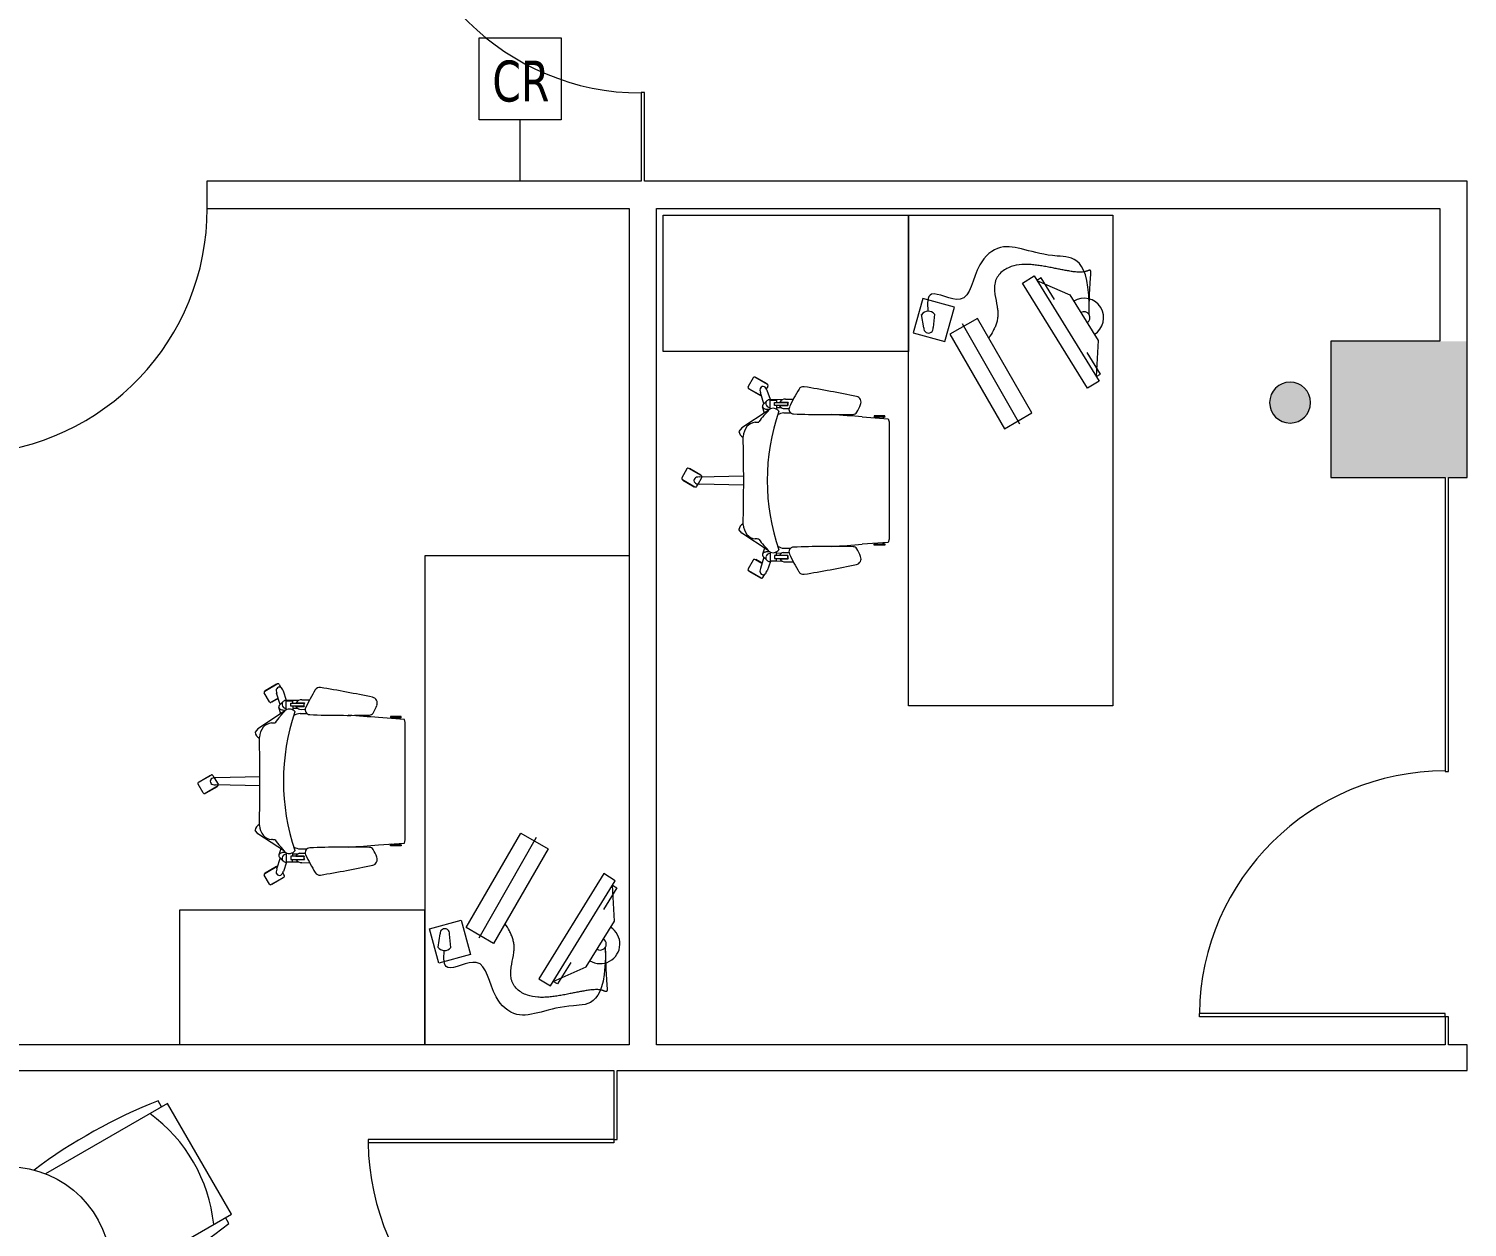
# Model space of a CAD drawing. Header units: inches. Extents: x -674 to 803, y -349 to 915.
# Drawn here: x 330.7 to 541.8, y 511.9 to 687.7 of the extents above; entities that cross this region are included whole.
import ezdxf

# ---------------------------------------------------------------- set-up
doc = ezdxf.new("R2010")
doc.units = ezdxf.units.IN
doc.header["$MEASUREMENT"] = 0
for name, color, linetype, lineweight in [('A-ANNO-NOTE', 131, 'Continuous', 13), ('A-COLS', 52, 'Continuous', 9), ('A-DOOR', 31, 'Continuous', 13), ('A-WALL', 113, 'Continuous', 13), ('A-WALL-PATT', 111, 'Continuous', 13), ('I-FURN', 30, 'Continuous', 9), ('I-WALL', 2, 'Continuous', 9)]:
    doc.layers.add(name, color=color, linetype=linetype, lineweight=lineweight)
doc.styles.add('Tahoma_3', font='tahoma.ttf', dxfattribs={"width": 0.85, "height": 6})

# ---------------------------------------------------------------- blocks, each defined once
blk = doc.blocks.new('Round Column - 06_ Diameter-1701335-New Construction - Tel_Data_Elec Plan')
at = {"layer": 'A-COLS'}
blk.add_hatch(color=55, dxfattribs=at).paths.add_polyline_path([(0, -3), (1.15, -2.77), (2.12, -2.12), (2.77, -1.15), (3, 0), (2.77, 1.15), (2.12, 2.12), (1.15, 2.77), (0, 3), (-1.15, 2.77), (-2.12, 2.12), (-2.77, 1.15), (-3, 0), (-2.77, -1.15), (-2.12, -2.12), (-1.15, -2.77)], flags=0)
at = {"layer": 'A-COLS', "color": 7, "lineweight": 20}
for start, end in [(90, 180), (360, 90), (180, 360)]:
    blk.add_arc((0, 0), 3, start, end, dxfattribs=at)
blk = doc.blocks.new('Single-Glass - No Frame - 36_ x 96_-1619181-New Construction - Tel_Data_Elec Plan')
at = {"layer": 'A-DOOR', "color": 7, "lineweight": 20}
for p, q in [((17.5, 0.25), (17.5, 36.31)), ((18, 36.31), (17.5, 36.31)), ((18, 0.25), (18, 36.31)), ((18, 0.25), (17.5, 0.25))]:
    blk.add_line(p, q, dxfattribs=at)
at = {"layer": 'A-DOOR', "lineweight": 9}
blk.add_arc((18, 0.25), 36.07, 90.7943, 180, dxfattribs=at)
blk = doc.blocks.new('Table _ Chairs - Seats 2 - 2-6 Diameter-571324-New Construction - Tel_Data_Elec Plan')
at = {"layer": 'I-FURN'}
for p, q in [((-9.37, 32.37), (-9.37, 11.71)), ((9.38, 32.37), (-9.37, 32.37)), ((9.38, 11.71), (9.38, 32.37)), ((-9.37, 31.37), (-10.37, 31.37)), ((10.38, 31.37), (9.38, 31.37)), ((14.83, -2.25), (28.84, -17.44)), ((15.06, -30.16), (1.05, -14.96)), ((28.9, -16.03), (28.16, -16.71)), ((28.84, -17.44), (15.06, -30.16)), ((14.38, -29.42), (13.64, -30.1))]:
    blk.add_line(p, q, dxfattribs=at)
blk.add_circle((0, 0), 15, dxfattribs=at)
for centre, radius, start, end in [((66.41, 19.75), 77.66, 171.3911, 186.8305), ((0, 8.4), 22.97, 65.9148, 114.0852), ((-66.41, 19.75), 77.66, 353.1695, 8.6089), ((-35.43, -59.54), 77.66, 34.072, 49.5115), ((62.21, 30.5), 77.66, 215.8504, 231.2899), ((5.7, -6.18), 22.97, 288.5958, 336.7661)]:
    blk.add_arc(centre, radius, start, end, dxfattribs=at)
blk = doc.blocks.new('Single-Flush - 36_ x 84_-1515574-New Construction - Tel_Data_Elec Plan')
at = {"layer": 'A-DOOR', "color": 7, "lineweight": 20}
for p, q in [((16.25, 2), (16.25, 38.02)), ((18, 38.02), (16.25, 38.02)), ((18, 2), (18, 38.02)), ((18, 2), (16.25, 2))]:
    blk.add_line(p, q, dxfattribs=at)
at = {"layer": 'A-DOOR', "lineweight": 9}
blk.add_arc((18, 2), 36.07, 92.7812, 180, dxfattribs=at)
blk = doc.blocks.new('Office Desk Groups - Office Desk 3-1704209-New Construction - Tel_Data_Elec Plan')
at = {"layer": 'I-FURN'}
for p, q in [((-36, 0), (-36, 30)), ((-36, 30), (36, 30)), ((36, 30), (36, 0)), ((-27.08, 18.43), (-11.65, 27.96)), ((-24.3, 23.68), (-17.59, 27.82)), ((-17.59, 27.82), (-12.31, 27.55)), ((-12.69, 28.17), (-15.87, 26.21)), ((-12.31, 27.55), (-12.69, 28.17)), ((-11.65, 27.96), (-10.6, 26.26)), ((-10.6, 26.26), (-26.03, 16.73)), ((-26.42, 18.84), (-24.3, 23.68)), ((-23.63, 21.42), (-26.8, 19.46)), ((-26.8, 19.46), (-26.42, 18.84)), ((-26.03, 16.73), (-27.08, 18.43)), ((-7, 18.11), (-20.86, 10.1)), ((-4.67, 14.07), (-7, 18.11)), ((-5.33, 16.35), (-20.07, 7.94)), ((-18.53, 6.07), (-4.67, 14.07)), ((-20.86, 10.1), (-18.53, 6.07)), ((-22.48, 6.72), (-23.75, 2.08)), ((-17.45, 5.34), (-22.48, 6.72)), ((-18.72, 0.7), (-17.45, 5.34)), ((-21.46, 3.8), (-19.5, 3.62)), ((-19.46, 2.22), (-21.4, 1.92)), ((-36, -36), (-36, 0)), ((-36, 0), (-16, 0)), ((36, 0), (-36, 0)), ((-23.75, 2.08), (-18.72, 0.7)), ((-16, 0), (-16, -36)), ((-6.56, -3.46), (-6.56, -5.03)), ((-6.41, -3.46), (-6.56, -3.46)), ((-6.41, -5.03), (-6.41, -3.46)), ((-6.4, -6.79), (-6.13, -3)), ((-6.13, -3), (-5.67, -2.87)), ((-5.67, -2.87), (11.55, -2.87)), ((11.55, -2.87), (12.01, -3)), ((12.01, -3), (12.28, -6.79)), ((12.28, -5.03), (12.28, -3.46)), ((12.28, -3.46), (12.44, -3.46)), ((12.44, -3.46), (12.44, -5.03)), ((-6.56, -5.03), (-6.41, -5.03)), ((12.44, -5.03), (12.28, -5.03)), ((-9.01, -18.07), (-8.99, -16.92)), ((-8.91, -18.55), (-8.94, -20.36)), ((-8.57, -18.91), (-8.56, -17.65)), ((-8.53, -19.67), (-8.53, -17.7)), ((-8.07, -17.73), (-8.07, -19.67)), ((-8.04, -18.93), (-8.06, -17.7)), ((-7.74, -18.63), (-7.75, -19.39)), ((-7.63, -18.4), (-7.61, -18.07)), ((-7.61, -18.07), (-7.62, -17.56)), ((-6.98, -18.3), (-6.99, -17.3)), ((12.86, -18.3), (12.87, -17.3)), ((13.49, -18.07), (13.5, -17.56)), ((13.5, -18.4), (13.49, -18.07)), ((13.61, -18.63), (13.62, -19.39)), ((13.91, -18.93), (13.93, -17.7)), ((13.95, -17.73), (13.95, -19.67)), ((14.4, -19.67), (14.4, -17.7)), ((14.44, -18.91), (14.44, -17.65)), ((14.78, -18.55), (14.81, -20.36)), ((14.88, -18.07), (14.87, -16.92)), ((-11.16, -20.71), (-12.22, -22.54)), ((-11.24, -20.77), (-12.2, -22.44)), ((-11.2, -20.79), (-11.24, -20.77)), ((-10.51, -20.85), (-10.88, -20.63)), ((-8.94, -20.28), (-10.29, -20.75)), ((-8.87, -19.4), (-8.53, -19.4)), ((-8.86, -20.33), (-8.87, -19.4)), ((-7.56, -20.33), (-8.86, -20.33)), ((-8.16, -21.4), (-8.77, -20.78)), ((-8.07, -19.67), (-8.53, -19.67)), ((-8.07, -19.39), (-7.53, -19.39)), ((-7.34, -20.57), (-7.32, -20.61)), ((-7.32, -20.61), (-4.77, -24.49)), ((13.2, -20.61), (10.65, -24.49)), ((13.22, -20.57), (13.2, -20.61)), ((13.95, -19.39), (13.41, -19.39)), ((13.44, -20.33), (14.73, -20.33)), ((13.95, -19.67), (14.4, -19.67)), ((14.03, -21.4), (14.64, -20.78)), ((14.74, -19.4), (14.4, -19.4)), ((14.73, -20.33), (14.74, -19.4)), ((14.81, -20.28), (16.17, -20.75)), ((17.15, -21.38), (16.69, -21.11)), ((-12.2, -22.44), (-12.17, -22.46)), ((-12.14, -22.82), (-10.85, -23.56)), ((-10.58, -23.49), (-9.52, -21.65)), ((-10.5, -23.43), (-9.53, -21.75)), ((-8.31, -21.25), (-9.97, -21.75)), ((-9.53, -21.75), (-9.57, -21.73)), ((-6.97, -21.15), (-7.88, -21.44)), ((12.84, -21.15), (13.75, -21.44)), ((14.19, -21.25), (15.84, -21.75)), ((15.11, -21.53), (14.53, -22.54)), ((15.08, -21.51), (14.54, -22.44)), ((14.54, -22.44), (14.58, -22.46)), ((14.6, -22.82), (15.89, -23.56)), ((16.16, -23.49), (17.22, -21.65)), ((16.25, -23.43), (17.21, -21.75)), ((17.21, -21.75), (17.18, -21.73)), ((-10.53, -23.41), (-10.5, -23.43)), ((-4.77, -24.49), (-4.26, -24.91)), ((2.28, -24.2), (2.42, -30.74)), ((3.6, -24.2), (3.46, -30.74)), ((10.65, -24.49), (10.13, -24.91)), ((16.21, -23.41), (16.25, -23.43)), ((2.22, -30.42), (1.16, -32.26)), ((2.13, -30.49), (1.17, -32.16)), ((2.17, -30.51), (2.13, -30.49)), ((3.45, -30.9), (2.49, -30.35)), ((2.79, -33.2), (3.85, -31.37)), ((2.87, -33.14), (3.84, -31.47)), ((3.78, -31.09), (3.45, -30.9)), ((3.84, -31.47), (3.8, -31.45)), ((1.17, -32.16), (1.2, -32.18)), ((1.23, -32.53), (2.52, -33.28)), ((2.84, -33.12), (2.87, -33.14)), ((-16, -36), (-36, -36))]:
    blk.add_line(p, q, dxfattribs=at)
for centre, radius, start, end in [((-20.94, 25.75), 2.88, 31.6963, 211.6963), ((-20.94, 25.75), 0.885, 31.6963, 211.6963), ((-20.73, 2.88), 1.17, 128.486, 235.1753), ((-19.4, 2.93), 0.703, 265.6338, 98.0275), ((-5.85, -3.28), 0.589, 197.5488, 234.8938), ((11.72, -3.28), 0.589, 305.1062, 342.4512), ((-5.85, -5.21), 0.589, 134.4881, 162.4512), ((11.72, -5.21), 0.589, 17.5488, 45.5119), ((163.02, -43.86), 176.17, 168.1379, 170.6784), ((-8.54, -7.83), 0.859, 67.1573, 167.8576), ((-12.14, -16.39), 10.15, 60.0767, 67.2087), ((-7.38, -8.13), 0.615, 1.1809, 60.0767), ((-162.31, -11.32), 155.58, 357.9527, 1.1809), ((258.68, -28.75), 265.99, 175.2633, 176.2298), ((-252.8, -28.75), 265.99, 3.7702, 4.7367), ((168.19, -11.32), 155.58, 178.8191, 182.0473), ((13.26, -8.13), 0.615, 119.9233, 178.8191), ((18.01, -16.39), 10.15, 112.7913, 119.9233), ((14.42, -7.83), 0.859, 11.5789, 112.8427), ((-157.15, -43.86), 176.17, 9.3216, 11.8593), ((-10.08, -15.44), 0.749, 170.9769, 238.4268), ((4.23, 7.95), 28.17, 238.5433, 244.6019), ((-7.54, -16.85), 0.711, 244.5158, 357.9527), ((13.42, -16.85), 0.711, 182.0473, 295.4842), ((1.64, 7.95), 28.17, 295.3981, 301.4503), ((15.95, -15.44), 0.749, 301.3338, 9.0231), ((-8.12, -18.14), 0.887, 175.1633, 239.8143), ((-8.27, -17.21), 0.533, 236.2491, 293.0328), ((-8.27, -17.27), 0.5, 238.5326, 292.9427), ((-8.55, -18.11), 0.971, 302.0505, 342.3775), ((-5.15, -18.21), 1.84, 182.7113, 213.401), ((11.03, -18.21), 1.84, 326.599, 357.2887), ((14.43, -18.11), 0.971, 197.6225, 237.9495), ((14.14, -17.21), 0.533, 246.9672, 303.7509), ((14.14, -17.27), 0.5, 247.0573, 301.4674), ((14, -18.14), 0.887, 300.1857, 4.8367), ((-10.98, -20.81), 0.2, 60.112, 150), ((-10.31, -21.41), 0.583, 123.6493, 153.9089), ((-9.79, -22.2), 1.53, 109.2073, 123.5876), ((-8.34, -20.37), 0.593, 179.0883, 275.9781), ((-8.42, -20.31), 0.657, 282.0358, 358.6793), ((-8.44, -20.75), 0.922, 323.5318, 350.3393), ((-6.62, -19.89), 1.04, 126.1361, 211.8602), ((-8.76, -20.66), 1.25, 349.0811, 13.6231), ((-10.83, -25.13), 5.75, 42.5052, 54.6291), ((2.94, 10.67), 31.42, 251.1164, 288.8836), ((16.71, -25.13), 5.75, 125.3709, 137.4948), ((12.49, -19.89), 1.04, 328.1398, 53.8639), ((14.63, -20.66), 1.25, 166.3769, 190.9189), ((14.31, -20.75), 0.922, 189.6607, 216.4682), ((14.29, -20.31), 0.657, 181.3207, 257.9642), ((14.22, -20.37), 0.593, 264.0219, 0.9117), ((15.66, -22.2), 1.53, 56.4886, 70.7927), ((16.19, -21.41), 0.583, 26.0911, 56.5503), ((-12.04, -22.64), 0.2, 150, 240.168), ((-10.43, -21.35), 0.445, 153.9362, 242.1792), ((-10.37, -21.23), 0.583, 242.1792, 272.5752), ((-10.41, -20.28), 1.53, 272.498, 286.7927), ((-9.69, -21.55), 0.2, 330.1295, 344.8673), ((-7.98, -21.13), 0.323, 235.5284, 330.3379), ((-2.8, -17.21), 5.54, 226.82, 238.9813), ((-20.88, -22.9), 15.26, 1.4313, 3.5527), ((-3.38, -22.1), 2.29, 190.6082, 225.4023), ((9.26, -22.1), 2.29, 314.5977, 349.3918), ((26.76, -22.9), 15.26, 176.4473, 178.5687), ((8.67, -17.21), 5.54, 301.0187, 313.18), ((13.85, -21.13), 0.323, 209.6621, 304.4716), ((14.7, -22.64), 0.2, 150, 240.1121), ((16.29, -20.28), 1.53, 253.2073, 267.502), ((16.25, -21.23), 0.583, 267.4248, 297.8208), ((16.31, -21.35), 0.445, 297.8208, 26.0638), ((17.05, -21.55), 0.2, 329.7906, 60), ((-10.75, -23.39), 0.2, 240, 330), ((-3.26, -21.43), 2.87, 232.9914, 264.295), ((-4.41, -23.8), 1.12, 277.9248, 334.3781), ((2.94, -269.32), 245.12, 88.4848, 91.5152), ((10.28, -23.8), 1.12, 205.6219, 262.0752), ((9.13, -21.43), 2.87, 275.705, 307.0086), ((15.99, -23.39), 0.2, 240, 330), ((2.39, -30.52), 0.2, 84.765, 150.1534), ((2.39, -30.52), 0.2, 60.1393, 84.765), ((3.94, -30.71), 1.53, 181.2073, 195.5495), ((3.03, -30.97), 0.583, 195.5495, 225.746), ((2.94, -31.06), 0.445, 225.7229, 314.2771), ((2.84, -30.97), 0.583, 314.254, 344.4505), ((1.93, -30.71), 1.53, 344.4505, 358.7927), ((3.68, -31.27), 0.2, 330, 60.1357), ((1.33, -32.36), 0.2, 150, 240), ((2.62, -33.1), 0.2, 239.8643, 330)]:
    blk.add_arc(centre, radius, start, end, dxfattribs=at)
for points, knots in [([(-21.43, 26.49), (-30.11, 26.7), (-29.36, 19.53), (-32.64, 14.29), (-28.66, 9.55), (-21.77, 8.98), (-25.67, 2.68), (-23.02, 2.75), (-21.9, 2.85)], [0, 0, 0, 0, 4.203758, 11.310205, 15.301003, 21.109862, 25.639067, 29.008441, 29.008441, 29.008441, 29.008441]), ([(-21.43, 26.49), (-21.7, 26.49), (-22.24, 26.5), (-23.05, 26.52), (-23.85, 26.55), (-24.52, 26.57), (-25.06, 26.6), (-25.47, 26.62), (-25.87, 26.65), (-26.2, 26.67), (-26.47, 26.68), (-26.67, 26.7), (-26.88, 26.71), (-27.08, 26.73), (-27.25, 26.74), (-27.38, 26.74), (-27.48, 26.74), (-27.58, 26.74), (-27.67, 26.74), (-27.74, 26.74), (-27.79, 26.74), (-27.83, 26.73), (-27.86, 26.71), (-27.87, 26.7), (-27.89, 26.69), (-27.91, 26.66), (-27.92, 26.63), (-27.93, 26.61), (-27.93, 26.6), (-27.93, 26.57), (-27.92, 26.54), (-27.91, 26.5), (-27.88, 26.44), (-27.86, 26.37), (-27.83, 26.29), (-27.8, 26.21), (-27.77, 26.13), (-27.75, 26.05), (-27.72, 25.97), (-27.7, 25.86), (-27.66, 25.66), (-27.63, 25.38), (-27.63, 25.03), (-27.65, 24.69), (-27.68, 24.35), (-27.74, 23.9), (-27.84, 23.33), (-27.96, 22.66), (-28.09, 21.99), (-28.23, 21.28), (-28.38, 20.54), (-28.52, 19.76), (-28.64, 18.98), (-28.73, 18.19), (-28.78, 17.4), (-28.75, 16.34), (-28.56, 15.26), (-28.12, 14.24), (-27.6, 13.53), (-27.02, 13.07), (-26.5, 12.81), (-25.94, 12.64), (-25.21, 12.58), (-24.04, 12.7), (-22.99, 12.95), (-22, 13.09), (-21.48, 13.12), (-21.07, 13.1), (-20.66, 13.04), (-20.16, 12.92), (-19.58, 12.7), (-18.84, 12.33), (-18.31, 12.01), (-17.96, 11.78)], [0, 0, 0, 0, 0.067284, 0.134569, 0.201853, 0.269138, 0.30278, 0.336422, 0.370065, 0.403707, 0.420528, 0.437349, 0.45417, 0.470991, 0.487812, 0.496223, 0.504633, 0.513044, 0.521455, 0.52566, 0.529865, 0.53407, 0.536173, 0.537224, 0.538276, 0.541842, 0.545408, 0.546299, 0.547191, 0.548974, 0.55254, 0.556106, 0.559673, 0.566805, 0.573937, 0.581069, 0.588202, 0.595334, 0.602466, 0.609598, 0.623863, 0.652392, 0.680921, 0.70945, 0.737979, 0.766508, 0.823567, 0.880625, 0.937683, 0.994741, 1.060748, 1.126755, 1.192761, 1.258768, 1.324774, 1.390781, 1.522794, 1.595685, 1.668576, 1.741467, 1.777913, 1.814358, 1.887249, 1.96014, 2.105922, 2.157559, 2.209196, 2.235015, 2.260833, 2.312471, 2.364108, 2.415745, 2.519019, 2.519019, 2.519019, 2.519019])]:
    blk.add_open_spline(points, degree=3, knots=knots, dxfattribs=at)
blk = doc.blocks.new('Office Desk Groups - Office Desk 3-V24-New Construction - Tel_Data_Elec Plan')
at = {"layer": 'I-FURN'}
for p, q in [((-16, 36), (-35.75, 36)), ((-16, 0), (-16, 36)), ((2.22, 30.42), (1.16, 32.26)), ((1.17, 32.16), (1.2, 32.18)), ((2.13, 30.49), (1.17, 32.16)), ((1.23, 32.53), (2.52, 33.28)), ((2.79, 33.2), (3.85, 31.37)), ((2.84, 33.12), (2.87, 33.14)), ((2.87, 33.14), (3.84, 31.47)), ((2.17, 30.51), (2.13, 30.49)), ((2.28, 24.2), (2.42, 30.74)), ((3.45, 30.9), (2.49, 30.35)), ((3.78, 31.09), (3.45, 30.9)), ((3.6, 24.2), (3.46, 30.74)), ((3.84, 31.47), (3.8, 31.45)), ((-12.14, 22.82), (-10.85, 23.56)), ((-10.58, 23.49), (-9.52, 21.65)), ((-10.53, 23.41), (-10.5, 23.43)), ((-10.5, 23.43), (-9.53, 21.75)), ((-7.32, 20.61), (-4.77, 24.49)), ((-4.77, 24.49), (-4.26, 24.91)), ((10.65, 24.49), (10.13, 24.91)), ((13.2, 20.61), (10.65, 24.49)), ((14.6, 22.82), (15.89, 23.56)), ((16.16, 23.49), (17.22, 21.65)), ((16.21, 23.41), (16.25, 23.43)), ((16.25, 23.43), (17.21, 21.75)), ((-11.16, 20.71), (-12.22, 22.54)), ((-12.2, 22.44), (-12.17, 22.46)), ((-11.24, 20.77), (-12.2, 22.44)), ((-8.31, 21.25), (-9.97, 21.75)), ((-9.53, 21.75), (-9.57, 21.73)), ((-8.16, 21.4), (-8.77, 20.78)), ((-6.97, 21.15), (-7.88, 21.44)), ((12.84, 21.15), (13.75, 21.44)), ((14.03, 21.4), (14.64, 20.78)), ((14.19, 21.25), (15.84, 21.75)), ((15.11, 21.53), (14.53, 22.54)), ((14.54, 22.44), (14.58, 22.46)), ((15.08, 21.51), (14.54, 22.44)), ((17.15, 21.38), (16.69, 21.11)), ((17.21, 21.75), (17.18, 21.73)), ((-11.2, 20.79), (-11.24, 20.77)), ((-10.51, 20.85), (-10.88, 20.63)), ((-8.94, 20.28), (-10.29, 20.75)), ((-8.91, 18.55), (-8.94, 20.36)), ((-8.86, 20.33), (-8.87, 19.4)), ((-8.87, 19.4), (-8.53, 19.4)), ((-7.56, 20.33), (-8.86, 20.33)), ((-8.53, 19.67), (-8.53, 17.7)), ((-8.07, 19.67), (-8.53, 19.67)), ((-8.07, 17.73), (-8.07, 19.67)), ((-8.07, 19.39), (-7.53, 19.39)), ((-7.74, 18.63), (-7.75, 19.39)), ((-7.34, 20.57), (-7.32, 20.61)), ((13.22, 20.57), (13.2, 20.61)), ((13.95, 19.39), (13.41, 19.39)), ((13.44, 20.33), (14.73, 20.33)), ((13.61, 18.63), (13.62, 19.39)), ((13.95, 19.67), (14.4, 19.67)), ((13.95, 17.73), (13.95, 19.67)), ((14.4, 19.67), (14.4, 17.7)), ((14.74, 19.4), (14.4, 19.4)), ((14.73, 20.33), (14.74, 19.4)), ((14.78, 18.55), (14.81, 20.36)), ((14.81, 20.28), (16.17, 20.75)), ((-9.01, 18.07), (-8.99, 16.92)), ((-8.57, 18.91), (-8.56, 17.65)), ((-8.04, 18.93), (-8.06, 17.7)), ((-7.63, 18.4), (-7.61, 18.07)), ((-7.61, 18.07), (-7.62, 17.56)), ((-6.98, 18.3), (-6.99, 17.3)), ((12.86, 18.3), (12.87, 17.3)), ((13.5, 18.4), (13.49, 18.07)), ((13.49, 18.07), (13.5, 17.56)), ((13.91, 18.93), (13.93, 17.7)), ((14.44, 18.91), (14.44, 17.65)), ((14.88, 18.07), (14.87, 16.92)), ((-6.4, 6.79), (-6.13, 3)), ((12.01, 3), (12.28, 6.79)), ((-6.56, 5.03), (-6.41, 5.03)), ((-6.56, 3.46), (-6.56, 5.03)), ((-6.41, 5.03), (-6.41, 3.46)), ((12.28, 5.03), (12.28, 3.46)), ((12.44, 5.03), (12.28, 5.03)), ((12.44, 3.46), (12.44, 5.03)), ((-6.41, 3.46), (-6.56, 3.46)), ((-6.13, 3), (-5.67, 2.87)), ((-5.67, 2.87), (11.55, 2.87)), ((11.55, 2.87), (12.01, 3)), ((12.28, 3.46), (12.44, 3.46)), ((-35.75, 0), (-16, 0)), ((36, 0), (-35.75, 0)), ((-23.75, -2.08), (-18.72, -0.7)), ((-22.48, -6.72), (-23.75, -2.08)), ((-19.46, -2.22), (-21.4, -1.92)), ((-18.72, -0.7), (-17.45, -5.34)), ((36, -30), (36, 0)), ((-21.46, -3.8), (-19.5, -3.62)), ((-17.45, -5.34), (-22.48, -6.72)), ((-20.86, -10.1), (-18.53, -6.07)), ((-18.53, -6.07), (-4.67, -14.07)), ((-5.33, -16.35), (-20.07, -7.94)), ((-7, -18.11), (-20.86, -10.1)), ((-4.67, -14.07), (-7, -18.11)), ((-26.03, -16.73), (-27.08, -18.43)), ((-10.6, -26.26), (-26.03, -16.73)), ((-27.08, -18.43), (-11.65, -27.96)), ((-26.8, -19.46), (-26.42, -18.84)), ((-26.42, -18.84), (-24.3, -23.68)), ((-23.63, -21.42), (-26.8, -19.46)), ((-24.3, -23.68), (-17.59, -27.82)), ((-12.69, -28.17), (-15.87, -26.21)), ((-11.65, -27.96), (-10.6, -26.26)), ((-17.59, -27.82), (-12.31, -27.55)), ((-12.31, -27.55), (-12.69, -28.17))]:
    blk.add_line(p, q, dxfattribs=at)
for centre, radius, start, end in [((1.33, 32.36), 0.2, 120, 210), ((2.62, 33.1), 0.2, 30, 120.1357), ((2.39, 30.52), 0.2, 209.8466, 275.235), ((2.39, 30.52), 0.2, 275.235, 299.8607), ((3.94, 30.71), 1.53, 164.4505, 178.7927), ((3.03, 30.97), 0.583, 134.254, 164.4505), ((2.94, 31.06), 0.445, 45.7229, 134.2771), ((2.84, 30.97), 0.583, 15.5495, 45.746), ((1.93, 30.71), 1.53, 1.2073, 15.5495), ((3.68, 31.27), 0.2, 299.8643, 30), ((-10.75, 23.39), 0.2, 30, 120), ((-3.38, 22.1), 2.29, 134.5977, 169.3918), ((-3.26, 21.43), 2.87, 95.705, 127.0086), ((-4.41, 23.8), 1.12, 25.6219, 82.0752), ((2.94, 269.32), 245.12, 268.4848, 271.5152), ((10.28, 23.8), 1.12, 97.9248, 154.3781), ((9.13, 21.43), 2.87, 52.9914, 84.295), ((9.26, 22.1), 2.29, 10.6082, 45.4023), ((15.99, 23.39), 0.2, 30, 120), ((-12.04, 22.64), 0.2, 119.832, 210), ((-10.43, 21.35), 0.445, 117.8208, 206.0638), ((-10.31, 21.41), 0.583, 206.0911, 236.3507), ((-10.37, 21.23), 0.583, 87.4248, 117.8208), ((-10.41, 20.28), 1.53, 73.2073, 87.502), ((-9.69, 21.55), 0.2, 15.1327, 29.8705), ((-7.98, 21.13), 0.323, 29.6621, 124.4716), ((-8.44, 20.75), 0.922, 9.6607, 36.4682), ((-10.83, 25.13), 5.75, 305.3709, 317.4948), ((-2.8, 17.21), 5.54, 121.0187, 133.18), ((-20.88, 22.9), 15.26, 356.4473, 358.5687), ((26.76, 22.9), 15.26, 181.4313, 183.5527), ((8.67, 17.21), 5.54, 46.82, 58.9813), ((16.71, 25.13), 5.75, 222.5052, 234.6291), ((14.31, 20.75), 0.922, 143.5318, 170.3393), ((13.85, 21.13), 0.323, 55.5284, 150.3379), ((14.7, 22.64), 0.2, 119.8879, 210), ((16.29, 20.28), 1.53, 92.498, 106.7927), ((16.25, 21.23), 0.583, 62.1792, 92.5752), ((16.19, 21.41), 0.583, 303.4497, 333.9089), ((16.31, 21.35), 0.445, 333.9362, 62.1792), ((17.05, 21.55), 0.2, 300, 30.2094), ((-10.98, 20.81), 0.2, 210, 299.888), ((-9.79, 22.2), 1.53, 236.4124, 250.7927), ((-8.34, 20.37), 0.593, 84.0219, 180.9117), ((-8.42, 20.31), 0.657, 1.3207, 77.9642), ((-6.62, 19.89), 1.04, 148.1398, 233.8639), ((-8.76, 20.66), 1.25, 346.3769, 10.9189), ((2.94, -10.67), 31.42, 71.1164, 108.8836), ((-5.15, 18.21), 1.84, 146.599, 177.2887), ((11.03, 18.21), 1.84, 2.7113, 33.401), ((12.49, 19.89), 1.04, 306.1361, 31.8602), ((14.63, 20.66), 1.25, 169.0811, 193.6231), ((14.29, 20.31), 0.657, 102.0358, 178.6793), ((14.22, 20.37), 0.593, 359.0883, 95.9781), ((15.66, 22.2), 1.53, 289.2073, 303.5114), ((4.23, -7.95), 28.17, 115.3981, 121.4567), ((-8.12, 18.14), 0.887, 120.1857, 184.8367), ((-8.27, 17.21), 0.533, 66.9672, 123.7509), ((-8.27, 17.27), 0.5, 67.0573, 121.4674), ((-8.55, 18.11), 0.971, 17.6225, 57.9495), ((-7.54, 16.85), 0.711, 2.0473, 115.4842), ((13.42, 16.85), 0.711, 64.5158, 177.9527), ((14.43, 18.11), 0.971, 122.0505, 162.3775), ((1.64, -7.95), 28.17, 58.5497, 64.6019), ((14.14, 17.21), 0.533, 56.2491, 113.0328), ((14.14, 17.27), 0.5, 58.5326, 112.9427), ((14, 18.14), 0.887, 355.1633, 59.8143), ((-10.08, 15.44), 0.749, 121.5732, 189.0231), ((163.02, 43.86), 176.17, 189.3216, 191.8621), ((-162.31, 11.32), 155.58, 358.8191, 2.0473), ((168.19, 11.32), 155.58, 177.9527, 181.1809), ((-157.15, 43.86), 176.17, 348.1407, 350.6784), ((15.95, 15.44), 0.749, 350.9769, 58.6662), ((258.68, 28.75), 265.99, 183.7702, 184.7367), ((-252.8, 28.75), 265.99, 355.2633, 356.2298), ((-8.54, 7.83), 0.859, 192.1424, 292.8427), ((-12.14, 16.39), 10.15, 292.7913, 299.9233), ((-7.38, 8.13), 0.615, 299.9233, 358.8191), ((13.26, 8.13), 0.615, 181.1809, 240.0767), ((18.01, 16.39), 10.15, 240.0767, 247.2087), ((14.42, 7.83), 0.859, 247.1573, 348.4211), ((-5.85, 5.21), 0.589, 197.5488, 225.5119), ((11.72, 5.21), 0.589, 314.4881, 342.4512), ((-5.85, 3.28), 0.589, 125.1062, 162.4512), ((11.72, 3.28), 0.589, 17.5488, 54.8938), ((-20.73, -2.88), 1.17, 124.8247, 231.514), ((-19.4, -2.93), 0.703, 261.9725, 94.3662), ((-20.94, -25.75), 2.88, 148.3037, 328.3037), ((-20.94, -25.75), 0.885, 148.3037, 328.3037)]:
    blk.add_arc(centre, radius, start, end, dxfattribs=at)
for points, knots in [([(-21.43, -26.49), (-30.11, -26.7), (-29.36, -19.53), (-32.64, -14.29), (-28.66, -9.55), (-21.77, -8.98), (-25.67, -2.68), (-23.02, -2.75), (-21.9, -2.85)], [0, 0, 0, 0, 4.203758, 11.310205, 15.301003, 21.109862, 25.639067, 29.008441, 29.008441, 29.008441, 29.008441]), ([(-21.43, -26.49), (-21.7, -26.49), (-22.24, -26.5), (-23.05, -26.52), (-23.85, -26.55), (-24.52, -26.57), (-25.06, -26.6), (-25.47, -26.62), (-25.87, -26.65), (-26.2, -26.67), (-26.47, -26.68), (-26.67, -26.7), (-26.88, -26.71), (-27.08, -26.73), (-27.25, -26.74), (-27.38, -26.74), (-27.48, -26.74), (-27.58, -26.74), (-27.67, -26.74), (-27.74, -26.74), (-27.79, -26.74), (-27.83, -26.73), (-27.86, -26.71), (-27.87, -26.7), (-27.89, -26.69), (-27.91, -26.66), (-27.92, -26.63), (-27.93, -26.61), (-27.93, -26.6), (-27.93, -26.57), (-27.92, -26.54), (-27.91, -26.5), (-27.88, -26.44), (-27.86, -26.37), (-27.83, -26.29), (-27.8, -26.21), (-27.77, -26.13), (-27.75, -26.05), (-27.72, -25.97), (-27.7, -25.86), (-27.66, -25.66), (-27.63, -25.38), (-27.63, -25.03), (-27.65, -24.69), (-27.68, -24.35), (-27.74, -23.9), (-27.84, -23.33), (-27.96, -22.66), (-28.09, -21.99), (-28.23, -21.28), (-28.38, -20.54), (-28.52, -19.76), (-28.64, -18.98), (-28.73, -18.19), (-28.78, -17.4), (-28.75, -16.34), (-28.56, -15.26), (-28.12, -14.24), (-27.6, -13.53), (-27.02, -13.07), (-26.5, -12.81), (-25.94, -12.64), (-25.21, -12.58), (-24.04, -12.7), (-22.99, -12.95), (-22, -13.09), (-21.48, -13.12), (-21.07, -13.1), (-20.66, -13.04), (-20.16, -12.92), (-19.58, -12.7), (-18.84, -12.33), (-18.31, -12.01), (-17.96, -11.78)], [0, 0, 0, 0, 0.067284, 0.134569, 0.201853, 0.269138, 0.30278, 0.336422, 0.370065, 0.403707, 0.420528, 0.437349, 0.45417, 0.470991, 0.487812, 0.496223, 0.504633, 0.513044, 0.521455, 0.52566, 0.529865, 0.53407, 0.536173, 0.537224, 0.538276, 0.541842, 0.545408, 0.546299, 0.547191, 0.548974, 0.55254, 0.556106, 0.559673, 0.566805, 0.573937, 0.581069, 0.588202, 0.595334, 0.602466, 0.609598, 0.623863, 0.652392, 0.680921, 0.70945, 0.737979, 0.766508, 0.823567, 0.880625, 0.937683, 0.994741, 1.060748, 1.126755, 1.192761, 1.258768, 1.324774, 1.390781, 1.522794, 1.595685, 1.668576, 1.741467, 1.777913, 1.814358, 1.887249, 1.96014, 2.105922, 2.157559, 2.209196, 2.235015, 2.260833, 2.312471, 2.364108, 2.415745, 2.519019, 2.519019, 2.519019, 2.519019])]:
    blk.add_open_spline(points, degree=3, knots=knots, dxfattribs=at)
blk = doc.blocks.new('Single-Glass - No Frame - 36_ x 96_-1618446-New Construction - Tel_Data_Elec Plan')
at = {"layer": 'A-DOOR', "color": 7, "lineweight": 20}
for p, q in [((17.5, -0.25), (17.5, -36.31)), ((18, -0.25), (17.5, -0.25)), ((18, -0.25), (18, -36.31)), ((18, -36.31), (17.5, -36.31))]:
    blk.add_line(p, q, dxfattribs=at)
at = {"layer": 'A-DOOR', "lineweight": 9}
blk.add_arc((18, -0.25), 36.07, 180, 269.2057, dxfattribs=at)

msp = doc.modelspace()

# ---------------------------------------------------------------- hatches: boundary and pattern name
at = {"layer": 'A-WALL-PATT'}
msp.add_hatch(color=8, dxfattribs=at).paths.add_polyline_path([(538.54, 621.9), (541.79, 621.9), (541.79, 641.9), (521.79, 641.9), (521.79, 621.9)], flags=0)

# ---------------------------------------------------------------- linework, layer by layer
at = {"layer": 'A-ANNO-NOTE', "lineweight": 20}
for p, q in [((396.78, 686.4), (408.78, 686.4)), ((396.78, 674.4), (396.78, 686.4)), ((408.78, 686.4), (408.78, 674.4)), ((408.78, 674.4), (396.78, 674.4)), ((402.78, 665.4), (402.78, 674.4))]:
    msp.add_line(p, q, dxfattribs=at)
at = {"layer": 'A-WALL', "color": 7, "lineweight": 20}
for p, q in [((420.54, 665.4), (356.79, 665.4)), ((356.79, 665.4), (356.79, 661.4)), ((541.79, 665.4), (421.04, 665.4)), ((541.79, 621.9), (541.79, 665.4)), ((356.79, 661.4), (418.79, 661.4)), ((418.79, 661.4), (418.79, 538.65)), ((422.79, 661.4), (537.79, 661.4)), ((422.79, 538.65), (422.79, 661.4)), ((537.79, 661.4), (537.79, 641.9)), ((537.79, 641.9), (521.79, 641.9)), ((521.79, 641.9), (521.79, 621.9)), ((521.79, 621.9), (538.54, 621.9)), ((539.04, 621.9), (541.79, 621.9)), ((418.79, 538.65), (303.79, 538.65)), ((538.54, 538.65), (422.79, 538.65)), ((541.79, 538.65), (539.04, 538.65)), ((541.79, 534.9), (541.79, 538.65)), ((303.79, 534.9), (416.54, 534.9)), ((417.04, 534.9), (541.79, 534.9))]:
    msp.add_line(p, q, dxfattribs=at)
at = {"layer": 'I-WALL', "color": 7, "lineweight": 20}
for p, q in [((421.04, 678.4), (420.54, 678.4)), ((420.54, 678.4), (420.54, 665.4)), ((421.04, 665.4), (421.04, 678.4)), ((538.54, 621.9), (538.54, 578.78)), ((539.04, 578.78), (539.04, 621.9)), ((538.54, 578.78), (539.04, 578.78)), ((538.54, 542.78), (538.54, 538.65)), ((539.04, 542.78), (538.54, 542.78)), ((539.04, 538.65), (539.04, 542.78)), ((416.54, 534.9), (416.54, 524.78)), ((417.04, 524.78), (417.04, 534.9)), ((416.54, 524.78), (417.04, 524.78))]:
    msp.add_line(p, q, dxfattribs=at)

# ---------------------------------------------------------------- block references
at = {"layer": 'A-COLS'}
msp.add_blockref('Round Column - 06_ Diameter-1701335-New Construction - Tel_Data_Elec Plan', (515.79, 632.9), dxfattribs=at)
at = {"layer": 'A-DOOR'}
for name, p, rotation in [('Single-Glass - No Frame - 36_ x 96_-1619181-New Construction - Tel_Data_Elec Plan', (420.79, 696.4), 89.99999999999991), ('Single-Flush - 36_ x 84_-1515574-New Construction - Tel_Data_Elec Plan', (338.79, 663.4), 180), ('Single-Glass - No Frame - 36_ x 96_-1618446-New Construction - Tel_Data_Elec Plan', (538.79, 560.78), 269.9999999999999), ('Single-Glass - No Frame - 36_ x 96_-1619181-New Construction - Tel_Data_Elec Plan', (416.79, 506.78), 89.99999999999991)]:
    msp.add_blockref(name, p, dxfattribs=dict(at, rotation=rotation))
at = {"layer": 'I-FURN'}
for name, p, rotation in [('Office Desk Groups - Office Desk 3-1704209-New Construction - Tel_Data_Elec Plan', (459.79, 624.4), 270.0000000000003), ('Office Desk Groups - Office Desk 3-V24-New Construction - Tel_Data_Elec Plan', (388.79, 574.4), 90.00000000000026), ('Table _ Chairs - Seats 2 - 2-6 Diameter-571324-New Construction - Tel_Data_Elec Plan', (327.68, 505.77), 300.0000000000001)]:
    msp.add_blockref(name, p, dxfattribs=dict(at, rotation=rotation))

# ---------------------------------------------------------------- texts
at = {"layer": 'A-ANNO-NOTE', "lineweight": 9, "insert": (398.7, 683.08), "char_height": 6, "width": 10.0444, "attachment_point": 1, "style": 'Tahoma_3'}
msp.add_mtext('CR', dxfattribs=at)

doc.saveas('drawing.dxf')
